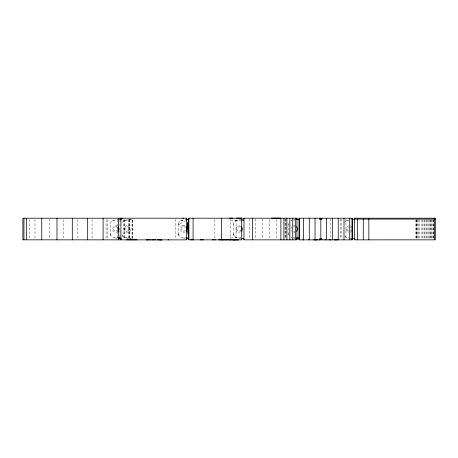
<?xml version="1.0" encoding="UTF-8"?>
<svg xmlns="http://www.w3.org/2000/svg" width="458" height="458" viewBox="0 0 458 458"><rect width="100%" height="100%" fill="white"/><g stroke="black" fill="none" stroke-linecap="round" stroke-linejoin="round"><path stroke-width="0.34" stroke-dasharray="2.29 1.72" d="M121.954 234.948A4.254 4.254 0 0 0 122.023 235.126L123.712 237.164A6.343 6.343 0 0 0 123.935 237.296L124.381 237.519A4.637 4.637 0 0 0 124.874 237.696L132.248 238.962L132.248 219.13L125.893 220.195A3.561 3.561 0 0 0 125.36 220.258L123.15 221.329A3.624 3.624 0 0 0 122.881 221.592L122.75 221.741A5.433 5.433 0 0 0 122.572 221.958L122.263 222.433A4.391 4.391 0 0 0 122.131 222.685L122 222.989M233.649 234.376L233.637 223.733A4.586 4.586 0 0 1 233.775 223.235M288.872 234.376L288.861 223.733A4.586 4.586 0 0 1 288.992 223.235M289.124 222.88L289.078 222.989A4.391 4.391 0 0 0 288.946 223.378M117.918 229.876L117.712 230.254A2.319 2.319 0 0 1 117.277 230.735L115.445 231.193A2.238 2.238 0 0 1 114.838 230.975L114.649 230.861A2.141 2.141 0 0 1 114.042 230.254L113.927 230.065A2.09 2.09 0 0 1 113.71 229.458A2.118 2.118 0 0 1 113.71 228.599L114.168 227.626A2.319 2.319 0 0 1 114.649 227.191A2.244 2.244 0 0 1 115.445 226.859L116.521 226.916M351.538 229.876L351.332 230.254A2.319 2.319 0 0 1 350.897 230.735L350.341 231.067M241.023 230.065L240.914 230.254A2.319 2.319 0 0 1 240.479 230.735L238.647 231.193A2.238 2.238 0 0 1 238.034 230.975L237.851 230.861A2.141 2.141 0 0 1 237.244 230.254L237.13 230.065A2.09 2.09 0 0 1 236.912 229.458A2.118 2.118 0 0 1 236.912 228.599L237.37 227.626A2.319 2.319 0 0 1 237.851 227.191A2.244 2.244 0 0 1 238.647 226.859L239.717 226.916A2.244 2.244 0 0 1 240.33 227.191L241.023 227.987M344.634 222.285L344.857 221.958A5.433 5.433 0 0 1 345.034 221.741L345.166 221.592A3.624 3.624 0 0 1 345.429 221.329L347.112 220.378L350.931 219.703M291.952 226.681L290.996 228.702L291.54 230.872A3.378 3.378 0 0 0 291.952 231.37M119.194 219.09L114.557 220.195A3.561 3.561 0 0 0 114.025 220.258L111.809 221.329A3.624 3.624 0 0 0 111.546 221.592L111.414 221.741A5.433 5.433 0 0 0 111.237 221.958L110.928 222.433A4.391 4.391 0 0 0 110.796 222.685L110.659 222.989A4.391 4.391 0 0 0 110.527 223.378A4.586 4.586 0 0 0 110.441 223.733A4.219 4.219 0 0 0 110.355 224.552L110.452 234.376M241.2 219.336L236.694 220.378L235.011 221.329A3.624 3.624 0 0 0 234.748 221.592L234.616 221.741A5.433 5.433 0 0 0 234.439 221.958L234.124 222.433A4.391 4.391 0 0 0 233.992 222.685L233.861 222.989A4.391 4.391 0 0 0 233.729 223.378M178.563 223.378A4.391 4.391 0 0 1 178.694 222.989L178.826 222.685A4.391 4.391 0 0 1 178.958 222.433L179.267 221.958A5.433 5.433 0 0 1 179.444 221.741L179.576 221.592A3.624 3.624 0 0 1 179.845 221.329L181.528 220.378L185.341 219.703M235.28 221.111L235.498 220.951A6.664 6.664 0 0 0 235.189 221.18M117.981 231.593L115.874 232.343L113.773 231.593A3.378 3.378 0 0 1 113.12 230.872C110.905 227.924 115.261 223.968 117.981 226.464M351.601 231.593L350.456 232.2M128.618 230.735L126.78 231.193A2.238 2.238 0 0 1 126.173 230.975L125.99 230.861A2.141 2.141 0 0 1 125.377 230.254L125.263 230.065A2.09 2.09 0 0 1 125.051 229.458A2.118 2.118 0 0 1 125.051 228.599L125.503 227.626A2.319 2.319 0 0 1 125.99 227.191A2.244 2.244 0 0 1 126.78 226.859L127.856 226.916A2.244 2.244 0 0 1 128.469 227.191L129.253 228.181A2.313 2.313 0 0 1 129.414 228.811L129.414 229.246A2.313 2.313 0 0 1 129.253 229.876L129.047 230.254A2.313 2.313 0 0 1 128.595 230.775M240.919 231.788L238.75 232.326L236.969 231.593A3.378 3.378 0 0 1 236.317 230.872C234.21 228.073 238.12 224.162 240.919 226.269M112.433 220.865L112.611 220.756A4.351 4.351 0 0 1 113.052 220.538M123.769 220.865L123.946 220.756A4.351 4.351 0 0 1 124.387 220.538M180.463 220.865L180.641 220.756A4.351 4.351 0 0 1 181.082 220.538M235.63 220.865L235.807 220.756A4.351 4.351 0 0 1 236.254 220.538M346.053 220.865L346.225 220.756A4.351 4.351 0 0 1 346.672 220.538M185.719 220.699L178.391 224.552L178.483 234.376M185.473 231.954L183.584 232.326L181.803 231.593A3.378 3.378 0 0 1 181.15 230.872C179.147 228.21 182.627 224.368 185.473 226.103M291.471 220.538L291.03 220.756A4.351 4.351 0 0 1 291.471 220.538L291.912 220.378M348.532 225.851C346.46 226.407 345.487 229.132 346.74 230.872A3.378 3.378 0 0 0 347.393 231.593L348.532 232.2M113.407 220.407L113.538 220.367A3.515 3.515 0 0 1 113.807 220.298A5.605 5.605 0 0 1 114.38 220.206L114.557 220.195M124.742 220.407L124.874 220.367A3.515 3.515 0 0 1 125.36 220.258L132.013 219.13L132.013 238.962M181.437 220.407L181.568 220.367A3.515 3.515 0 0 1 182.061 220.258A3.561 3.561 0 0 1 182.593 220.195M236.603 220.407L236.74 220.367A3.515 3.515 0 0 1 237.227 220.258A3.561 3.561 0 0 1 237.759 220.195M347.027 220.407L347.158 220.367A3.515 3.515 0 0 1 347.645 220.258A5.605 5.605 0 0 1 348 220.206M294.941 231.141L293.864 231.193A2.238 2.238 0 0 1 293.658 231.141M294.941 232.28L293.647 232.28M293.647 225.771L294.941 225.771M132.248 220.195L132.248 238.962M230.712 220.195L241.75 220.195M110.424 234.238L111.054 235.836L112.376 237.164A6.343 6.343 0 0 0 112.594 237.296L113.046 237.519A4.637 4.637 0 0 0 113.538 237.696L118.651 237.862M178.46 234.238L178.603 234.817A4.254 4.254 0 0 0 178.717 235.126L180.154 236.986A3.99 3.99 0 0 0 180.406 237.164A6.343 6.343 0 0 0 180.629 237.296L181.076 237.519A4.637 4.637 0 0 0 181.568 237.696L185.376 237.862M230.712 237.862L241.75 237.862M293.704 237.862L295.072 237.862M350.954 238.234L347.158 237.696A4.637 4.637 0 0 1 346.66 237.519L346.214 237.296A6.343 6.343 0 0 1 345.996 237.164L344.674 235.836M114.603 237.862L118.651 238.566M293.017 237.862L295.072 238.229M241.217 238.475L236.74 237.696A4.637 4.637 0 0 1 236.242 237.519L235.796 237.296A6.343 6.343 0 0 1 235.578 237.164L233.883 235.126A4.254 4.254 0 0 1 233.752 234.771L233.626 234.238M182.633 237.862L185.364 238.349M125.939 237.862L130.662 238.721M183.91 225.708L178.391 224.552A4.219 4.219 0 0 1 178.517 223.538M294.941 226.916L293.864 226.859A2.244 2.244 0 0 0 293.658 226.916M350.456 225.851L351.601 226.464M348.458 230.975L348.269 230.861A2.141 2.141 0 0 1 347.662 230.254L347.548 230.065A2.09 2.09 0 0 1 347.33 229.458A2.118 2.118 0 0 1 347.33 228.599L347.788 227.626A2.319 2.319 0 0 1 348.269 227.191A2.244 2.244 0 0 1 348.653 226.985M117.105 227.191L117.918 228.181M185.467 227.466L185.135 227.191A2.244 2.244 0 0 0 184.58 226.916L183.481 226.859A2.244 2.244 0 0 0 182.685 227.191A2.319 2.319 0 0 0 182.204 227.626L181.746 228.599A2.118 2.118 0 0 0 181.746 229.458A2.09 2.09 0 0 0 181.963 230.065L182.072 230.254A2.141 2.141 0 0 0 182.685 230.861L182.868 230.975A2.238 2.238 0 0 0 183.481 231.193L185.313 230.735A2.319 2.319 0 0 0 185.467 230.592M345.074 236.368L344.794 236.013M234.651 236.368L234.37 236.013M122.79 236.368L122.509 236.013M234.072 235.526L233.677 234.507A4.769 4.769 0 0 0 233.757 234.771M178.901 235.526L178.511 234.507A4.769 4.769 0 0 0 178.586 234.771M122.206 235.526L121.971 234.994M110.87 235.526L110.704 235.172A4.254 4.254 0 0 1 110.555 234.771L110.481 234.507M351.538 228.181L350.725 227.191A2.244 2.244 0 0 0 350.37 226.985M288.843 234.238L289.124 235.172A4.254 4.254 0 0 1 288.975 234.771A4.769 4.769 0 0 1 288.901 234.507M288.826 234.153L288.775 233.666M233.609 234.153L233.557 233.666M178.443 234.153L178.391 233.666M110.407 234.153L110.355 233.666M433.869 219.783L433.869 238.463M433.697 219.783L433.697 238.463M433.039 219.783L433.039 238.463M432.003 219.783L432.003 238.463M431.545 219.783L431.545 238.463M430.772 219.783L430.772 238.463M430.119 219.783L430.119 238.463M429.346 219.783L429.346 238.463M428.465 219.783L428.465 238.463M427.738 219.783L427.738 238.463M426.587 219.783L426.587 238.463M425.957 219.783L425.957 238.463M424.486 219.783L424.486 238.463M424.011 219.783L424.011 238.463M422.179 219.783L422.179 238.463M421.91 219.783L421.91 239.849M419.665 219.783L419.665 238.463M418.595 219.783L418.595 239.849M417.673 219.783L417.673 238.463M416.94 219.783L416.94 239.849M416.402 219.783L416.402 238.463M416.07 219.783L416.07 238.463M415.961 219.783L415.961 238.463M345.939 219.09L345.939 238.962M341.136 219.09L341.136 238.715M340.826 219.09L340.826 238.463M330.561 219.09L330.561 238.704M285.935 219.09L285.935 238.962M285.918 219.09L285.918 238.962M285.031 219.09L285.031 238.962M276.409 219.519L276.409 238.446M269.401 219.594L269.401 238.962M262.812 219.09L262.812 238.962M255.558 219.09L255.558 238.962M249.747 219.09L249.747 238.704M236.07 219.605L236.07 238.452M230.712 218.208L230.712 239.849M214.865 219.605L214.865 238.452M175.546 219.342L175.546 238.715M129.883 219.605L129.883 238.441M129.557 219.605L129.557 238.441M129.042 219.605L129.042 238.441M128.521 219.605L128.521 238.441M124.839 219.605L124.839 238.441M124.295 219.605L124.295 238.463M123.826 219.605L123.826 238.441M119.962 219.8L119.962 227.609M119.962 230.448L119.962 236.832M117.758 219.605L117.758 237.742M107.516 219.605L107.516 238.441M106.101 219.605L106.101 238.441M92.047 219.605L92.047 238.441M77.86 219.605L77.86 238.441M63.553 219.605L63.553 238.441M49.155 219.09L49.155 238.95M34.974 219.605L34.974 238.441M29.655 219.605L29.655 238.441M116.55 226.916A2.244 2.244 0 0 1 117.133 227.191M235.578 237.164A3.99 3.99 0 0 1 235.32 236.986M233.557 224.552A4.219 4.219 0 0 1 233.683 223.538M347.645 220.258A3.561 3.561 0 0 1 348.177 220.195M345.996 237.164A3.99 3.99 0 0 1 345.744 236.986M348.527 231.095A2.319 2.319 0 0 1 348.32 230.998M290.796 237.164A6.343 6.343 0 0 0 291.013 237.296L291.465 237.519A4.637 4.637 0 0 0 291.958 237.696M288.775 224.552A4.219 4.219 0 0 1 288.906 223.538M111.992 221.18A6.664 6.664 0 0 1 112.302 220.951M178.471 223.733A4.586 4.586 0 0 1 178.603 223.235M181.837 220.298A5.605 5.605 0 0 1 182.41 220.206M123.912 228.702L124.456 230.872A3.378 3.378 0 0 0 125.108 231.593C135.282 235.647 128.24 218.643 123.912 228.702M295.044 219.829L293.664 220.075L295.044 219.857"/><path stroke-width="0.69" d="M118.651 238.566L118.651 237.862L119.985 237.862L119.985 238.801L119.59 237.862L119.315 238.332L118.651 237.862M120.912 220.195L120.912 219.09M299.177 239.86L299.177 218.208L352.168 218.208L352.168 239.86L299.177 239.86L299.177 238.962L296.44 238.475M303.517 239.86L303.517 218.208M309.265 239.86L309.265 218.208M315.041 239.86L315.041 218.208M321.968 238.962L319.541 238.962L319.673 239.86L319.673 238.962M321.419 239.86L321.419 238.962M326.64 239.86L326.64 218.208M332.439 239.86L332.439 218.208M338.227 239.86L338.227 218.208M343.992 239.86L343.992 218.208M349.729 239.86L349.729 218.208M352.168 239.86L352.168 218.208M186.257 226.681L187.225 229.029L186.257 231.37M187.225 229.029L188.868 218.208M187.213 228.702L188.776 219.09L186.028 219.582M187.162 228.382L188.776 219.09L186.332 220.378M186.835 227.466L188.776 219.09L188.799 237.862L186.057 237.862M118.445 231.13L119.194 229.029L118.445 226.922M241.641 231.13L242.397 229.029L241.641 226.922M352.059 231.13L352.815 229.029L352.059 226.922M296.641 231.37L297.614 229.029L296.641 226.681M241.887 219.164L244.538 218.649M296.423 219.582L299.177 219.09L299.177 218.208M352.311 219.462L354.377 219.09L435.1 219.09M296.418 219.634L299.177 219.187L299.177 239.408M330.224 239.86L330.779 239.86M227.729 239.849L228.021 239.849M308.549 239.86L308.841 239.86M319.409 239.86L319.701 239.86M182.862 218.208L183.624 218.185M146.497 239.872L147.299 239.86M167.994 239.872L168.836 239.86M193.705 239.849L193.076 239.849L193.093 218.208M328.93 239.86L330.561 239.849M151.678 239.872L155.691 239.849M159.762 239.883L162.018 239.872M214.63 239.849L215.506 239.849M236.082 239.849L238.652 239.837M314.881 239.86L317.989 239.86M333.956 239.86L337.987 239.86M200.238 239.849L203.524 239.837M218.506 239.849L227.242 239.86M232.71 239.86L238.79 239.837M157.163 239.883L161.64 239.872M236.471 218.123L241.687 218.123L241.75 239.849L188.776 239.849L188.776 218.208L241.75 218.208M271.56 218.117L280.634 218.117M243.954 218.266L244.446 218.266M241.75 218.649L241.624 218.123M296.303 218.649L296.967 218.649M319.409 218.649L322.031 218.649M354.377 218.649L355.03 218.649M119.194 219.09L121.301 219.09M186.04 219.09L186.578 219.09M296.572 219.09L296.967 219.09M321.968 219.09L319.541 219.09L319.541 218.208M351.876 219.09L352.168 219.09M241.887 220.195L243.954 220.195M296.44 237.862L299.177 237.862M121.301 238.962L118.107 238.475M186.04 238.962L186.578 238.962M296.349 238.962L296.967 238.962M243.954 239.408L244.538 239.408M296.303 239.408L296.967 239.408M319.426 239.408L322.031 239.408M351.876 239.408L352.168 239.408M354.377 239.408L355.03 239.408M229.607 239.837L235.395 239.849M126.568 239.849L136.925 239.86M228.433 239.837L230.998 239.849M221.953 239.849L222.857 239.849M212.306 239.837L213.8 239.849M190.763 239.837L192.257 239.849M314.526 239.849L316.215 239.86M146.629 239.866L147.573 239.872M229.607 218.208L232.899 218.237M235.086 239.849L233.448 239.837M149.903 239.866L150.613 239.872M230.128 218.208L232.853 218.237M225.811 239.849L226.309 239.849M120.757 218.208L122.755 218.237M336.281 239.86L335.336 239.849M325.604 239.86L324.67 239.849M303.665 239.86L302.732 239.849M148.232 239.849L149.285 239.872M313.593 239.849L313.925 239.86M351.641 238.332L354.377 238.704M241.904 238.595L243.954 238.962M186.045 238.475L188.868 238.962L188.868 239.849M119.194 237.862L119.315 238.332M187.162 229.676L188.799 237.862M120.912 237.862L120.769 238.939M434.882 218.208L434.882 239.849M368.862 218.208L368.862 239.849M363.274 219.09L363.274 239.849M357.635 219.09L357.635 239.849M321.419 218.208L321.419 219.09M320.835 219.09L320.835 238.962M319.673 218.208L319.673 219.09M295.593 218.208L295.593 239.849M292.754 218.208L292.754 239.849M289.851 218.208L289.851 239.849M286.897 218.208L286.897 239.849M283.914 218.208L283.914 239.849M280.897 218.208L280.897 239.849M252.387 218.208L252.387 239.849M241.612 227.643L241.612 230.414M241.624 239.408L241.647 239.849M221.643 218.208L221.643 239.849M120.912 218.208L120.912 239.872M118.548 218.208L118.548 239.837M103.102 218.208L103.102 239.837M87.678 218.208L87.678 239.837M72.295 218.208L72.295 239.837M56.981 218.208L56.981 239.837M41.752 218.208L41.752 239.837M26.633 218.208L26.633 239.837M23.948 218.208L23.948 239.837M186.578 218.208L22.9 218.208L22.9 239.837L186.578 239.872L186.578 218.185M296.967 218.208L243.954 218.208L243.954 239.849L296.967 239.849L296.967 218.208M435.1 218.208L354.377 218.208L354.377 239.86L435.1 239.849L435.1 218.208"/></g></svg>
